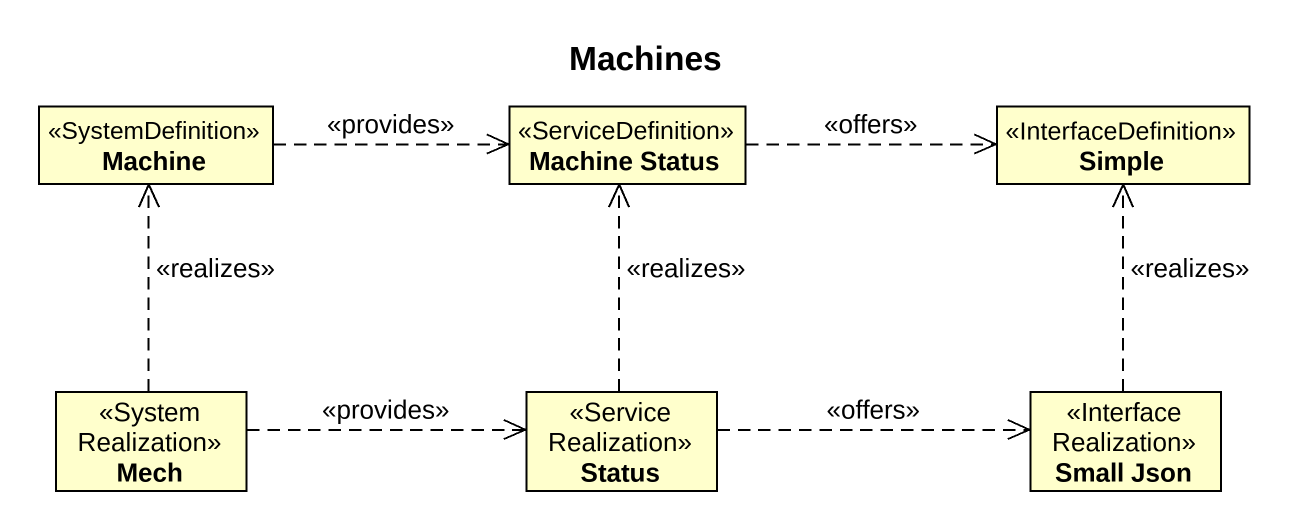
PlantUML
@startuml
title Machines
hide circle
hide empty members
class Machine <<SystemDefinition>>
class "Machine Status" as Machine_Status <<ServiceDefinition>>
class Simple <<InterfaceDefinition>>
class Mech <<SystemRealization>>
class Status <<ServiceRealization>>
class "Small Json" as Small_Json <<InterfaceRealization>>
Machine .right.> Machine_Status : <<provides>>
Machine_Status .right.> Simple : <<offers>>
Mech .up.> Machine : <<realizes>>
Mech .right.> Status : <<provides>>
Status .up.> Machine_Status : <<realizes>>
Status .right.> Small_Json : <<offers>>
Small_Json .up.> Simple : <<realizes>>
@enduml
